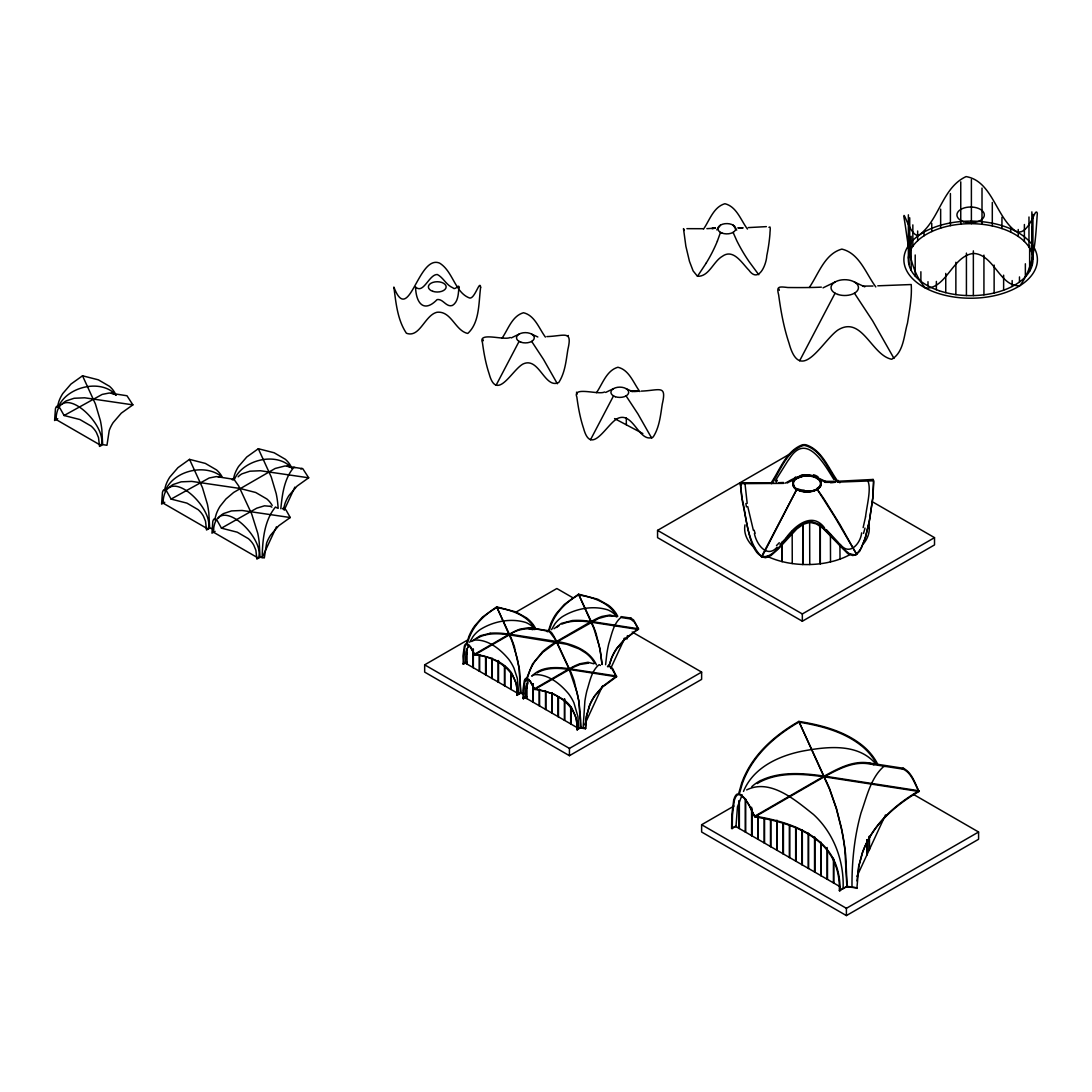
<?xml version="1.0" encoding="UTF-8"?>
<svg xmlns="http://www.w3.org/2000/svg" width="1092" height="1092" viewBox="0 0 1092 1092"><rect width="100%" height="100%" fill="white"/><g stroke="black" fill="none" stroke-linecap="round" stroke-linejoin="round"><path stroke-width="1.5" d="M908.38 258.231L908.38 214.824M908.872 264.387L908.872 221.089M909.718 252.115L909.718 217.786M911.165 270.393L911.165 236.281M912.844 246.232L912.844 224.884M915.205 276.099L915.205 254.982M917.662 240.731L917.662 230.999M920.884 281.313L920.884 271.744M924.023 235.79L924.023 231.572M931.763 231.559L931.763 223.382M940.649 228.132L940.649 209.118M950.409 225.648L950.409 193.53M960.755 224.147L960.755 181.832M971.389 223.696L971.389 179.566M982.008 224.297L982.008 188.083M992.3 225.935L992.3 202.43M1001.951 228.569L1001.951 217.24M1010.673 232.105L1010.673 227.586M581.067 727.531L576.822 729.62L580.575 727.449L579.115 703.808A29.375 6.211 81.2 0 0 577.136 692.833L569.273 669.464L555.214 639.298L549.604 631.804C536.172 628.214 521.253 626.139 509.35 634.861L474.747 654.845L470.611 646.778L466.461 643.584A30.071 6.593 80.9 0 0 464.373 646.095L462.953 656.033L463.445 664.154L464.905 646.792A29.375 6.211 81.2 0 1 466.885 644.362L469.697 646.082L474.747 654.845C495.768 656.401 519.328 671.321 516.898 695.017L521.13 692.929M588.438 663.144L579.988 664.468L573.095 667.389L534.67 689.448L530.548 681.381L526.399 678.173A30.071 6.593 80.9 0 0 524.31 680.698L522.877 690.635L523.382 698.757L524.842 681.394A29.375 6.211 81.2 0 1 526.822 678.965L529.634 680.685L534.67 689.448C555.692 691.004 579.251 705.923 576.822 729.62M583.128 727.845L584.889 701.064A27.518 5.815 -81.2 0 1 586.841 690.936C589.721 682.05 591.441 670.884 598.989 664.769A27.518 5.815 -81.2 0 1 600.368 665.478M627.422 635.599L627.19 638.82L624.105 638.342M793.324 484.575L793.324 481.695A11.207 6.115 2.3 0 1 794.225 480.057M851.992 887.086C851.815 862.079 854.272 836.922 861.056 812.789C866.789 796.942 870.652 777.913 883.769 766.461L885.23 766.393M736.513 826.303L731.599 828.432L731.858 814.564L733.66 800.354A55.228 11.889 81.1 0 1 737.168 794.089L740.458 794.321L744.512 798.061L749.303 805.336L754.872 816.871C777.654 820.597 801.255 826.767 819.259 842A54.491 42.97 24.9 0 1 831.981 857.479C837.578 867.553 839.721 879.183 839.352 890.622L847.365 886.363M732.227 828.773L732.459 815.055L734.206 801.023A54.491 11.521 81.2 0 1 737.619 794.867L739.12 794.553C747.692 798.525 750.409 809.254 754.872 816.871L824.228 776.822C837.346 769.737 851.787 761.697 867.239 763.608L903.63 769.232M523.655 693.87L520.898 693.434L519.437 669.56L514.496 647.392M607.466 666.625A30.071 6.115 81.5 0 1 608.845 665.424L612.694 668.673L616.543 676.781L602.77 686.841L595.085 695.618A29.375 16.953 -60 0 0 589.68 705.432L586.54 716.311L585.462 728.76L580.835 728.036L580.794 722.303M839.352 890.622L846.86 886.294L857.124 887.878L847.133 886.881L845.727 855.678A56.648 11.957 81.2 0 0 841.263 827.19L836.363 808.08L829.36 787.987L798.839 721.403C780.234 732.104 762.899 745.918 751.105 764.086A55.228 32.009 -59.7 0 0 741.645 783.155L738.547 794.034M585.462 728.76L586.322 716.584L589.475 705.473A30.071 17.199 -60.5 0 1 594.935 695.413L602.661 686.404L616.543 676.057L569.273 668.741C556.934 666.994 541.837 666.038 532.364 675.702M856.892 888.397L858.831 866.256L862.516 852.756A54.491 31.463 -60 0 1 871.826 833.865C883.469 815.861 900.586 802.142 918.973 791.482C915.123 783.483 911.957 772.508 903.371 768.29L901.869 768.604M793.283 483.114L793.283 483.933M280.821 508.749C282.214 494.526 284.234 478.364 293.925 467.321L295.086 467.594M856.961 880.916L858.626 866.502L862.311 852.825A55.228 31.764 -60.3 0 1 871.662 833.701C883.319 815.506 900.491 801.569 918.973 790.758L824.228 776.098C803.193 773.136 780.33 771.102 760.605 780.616M605.596 664.728L606.824 653.794A27.518 5.815 -81.2 0 1 608.776 643.666C611.657 634.78 613.376 623.614 620.925 617.499L631.039 619.028M742.028 498.662C746.341 511.684 749.098 574.337 774.446 551.719C785.53 541.932 792.942 526.044 808.08 521.826A9.91 7.262 -3.6 0 1 811.697 521.73L817.758 523.71L823.518 527.75L843.147 548.621L849.767 554.013L855.637 554.941L859.691 551.269L864.932 539.175L869.136 522.385L872.958 496.696L873.463 480.78L840.021 482.05M872.918 496.628L873.736 482.65A9.91 1.106 -85.2 0 0 873.573 480.562L873.15 479.456L872.29 479.975M872.795 497.911L869.655 519.451L865.683 536.568L861.356 548.02L856.21 554.627L852.756 555.541L847.761 553.617L822.849 528.269L816.42 523.928L809.895 522.358L803.343 524.256L796.832 528.938L778.105 549.18L770.952 555.555L765.615 557.739L761.424 556.811L796.901 489.093L761.875 557.016C748.075 543.407 746.996 521.976 742.86 503.835M820.583 484.834L820.583 481.49M466.571 654.381L466.885 652.552M526.549 688.683L526.849 687.005M865.547 516.857C866.72 506.074 871.43 489.284 867.963 481.081M865.519 516.939L863.144 527.613M526.016 681.312L526.221 680.275M510.169 337.469C504.34 340.813 477.695 331.354 482.432 342.547C483.852 353.153 485.776 363.732 489.175 373.901C496.792 402.17 511.916 369.956 523.013 364.018C539.12 356.279 544.621 389.339 558.749 382.5C565.069 372.782 566.079 360.715 567.867 349.522C572.508 329.729 565.083 335.981 546.846 336.595M604.586 391.973C598.757 395.318 572.112 385.872 576.849 397.065C578.269 407.657 580.193 418.25 583.592 428.405C591.209 456.674 606.333 424.474 617.43 418.536C633.537 410.783 639.038 443.843 653.166 437.018C659.486 427.3 660.51 415.233 662.284 404.04C666.925 384.234 659.5 390.486 641.263 391.113M821.348 287.141C810.209 287.687 799.044 287.606 787.892 287.524C778.582 286.432 776.316 286.159 778.664 294.976C780.848 311.288 783.81 327.573 789.038 343.216C800.491 385.339 822.085 341.141 837.837 330.071C862.038 314.946 871.471 355.31 891.7 359.254C903.794 352.402 903.917 335.23 907.479 323.164C909.472 310.428 912.066 297.474 911.219 284.534L877.791 285.817M57.316 407.139L58.859 401.474A22.836 13.186 -60 0 1 62.763 393.557L70.953 384.07L82.528 375.798L98.348 379.825L109.514 386.322A22.836 18.018 24.9 0 1 114.851 392.82L116.052 395.29M164.332 490.717L165.861 485.066A22.836 13.186 -60 0 1 169.779 477.149L177.955 467.649L189.53 459.377L205.351 463.418L216.53 469.915A22.836 18.018 24.9 0 1 221.853 476.399M214.687 519.792L216.23 514.141A22.836 13.186 -60 0 1 220.134 506.21L225.948 498.989L233.674 492.437L275.17 468.468L285.053 465.956L302.784 468.686L308.681 477.805L297.092 486.077L288.916 495.577A22.836 13.186 -60 0 0 285.012 503.494L283.47 509.159M233.115 480.084L234.657 474.419A22.836 13.186 -60 0 1 238.561 466.502L246.737 457.016L258.326 448.73L274.133 452.77L285.312 459.268A22.836 18.018 24.9 0 1 290.649 465.765L291.851 468.236M739.653 792.806L742.383 783.401A54.491 31.463 -60 0 1 751.706 764.509C763.335 746.505 780.452 732.787 798.839 722.126C821.634 725.866 845.222 732.022 863.226 747.256A54.491 42.97 24.9 0 1 875.948 762.735M526.699 678.187L532.527 664.045L542.547 651.733M609.063 665.492L611.424 658.203A30.071 17.199 -60.5 0 1 616.871 648.143L624.597 639.148L638.479 628.787L633.537 619.887L630.78 618.154A30.071 6.115 81.5 0 0 630.043 618.522M467.472 643.365C471.171 627.736 482.964 615.274 496.683 607.575C507.016 609.24 517.526 612.148 526.003 618.55A29.375 23.164 24.9 0 1 533.387 626.399L535.148 629.429M527.409 677.968L529.743 670.829A29.375 16.953 -60 0 1 535.148 661.015L542.833 652.238L556.606 642.178L598.607 618.454L607.807 615.902L612.68 616.243M549.344 630.698C553.03 615.069 564.823 602.607 578.555 594.908C588.888 596.573 599.385 599.481 607.862 605.883A29.375 23.164 24.9 0 1 615.246 613.731L617.021 616.762M609.268 665.301L611.616 658.162A29.375 16.953 -60 0 1 617.021 648.348L624.706 639.571L638.479 628.787L591.209 621.471L556.606 641.454L509.35 634.138L474.747 654.122C485.244 655.896 495.904 658.954 504.477 665.533A30.071 23.655 25.7 0 1 511.984 673.587L516.325 683.537L517.526 695.386M466.666 643.215L469.082 635.953A30.071 17.513 -59.5 0 1 474.638 625.962L482.527 617.048L496.683 606.852L515.874 611.889L526.576 617.922A30.071 23.765 24 0 1 534.111 625.893L535.913 628.978M548.539 630.548L550.955 623.286A30.071 17.513 -59.5 0 1 556.51 613.294L564.4 604.381L578.555 594.184L597.747 599.221L608.449 605.255A30.071 23.765 24 0 1 615.984 613.226L617.785 616.311M720.502 232.378L717.389 241.086M527.477 684.534L528.009 682.937M861.656 532.855C860.564 543.475 849.494 556.388 840.431 544.526M58.818 406.06C67.472 386.609 101.31 378.528 115.848 394.949M165.82 489.639C174.433 470.461 205.583 463.349 221.553 476.644M234.603 479.006C243.257 459.555 277.109 451.46 291.632 467.895M743.502 791.413C753.152 767.635 778.732 755.841 802.456 751.119C826.453 746.71 857.302 742.792 875.238 763.322M468.482 647.283L469.137 645.863M276.467 526.794L262.162 557.602C262.558 540.363 264.127 520.693 275.484 507.029L277.136 507.971M284.179 510.182L294.895 487.087M584.534 724.842L602.688 685.694M610.66 668.536L624.624 638.424M856.974 876.33L885.503 814.891M826.985 482.091L817.062 477.463L816.666 478.255L817.99 478.719M496.068 385.299L519.082 341.4M590.485 439.817L613.499 395.905M799.644 360.769L835.066 293.202M469.697 642.273L473.054 636.5A27.518 21.704 -24.9 0 1 480.357 629.456C493.529 621.293 510.66 617.895 525.675 622.44A27.518 21.704 -24.9 0 1 532.964 627.231L534.793 629.442M551.556 629.62L554.927 623.832A27.518 21.704 -24.9 0 1 562.216 616.789C575.402 608.626 592.533 605.227 607.548 609.786A27.518 21.704 -24.9 0 1 614.837 614.564L616.666 616.775M468.768 644.567L466.066 652.074L465.315 663.076L517.321 693.092M528.705 679.169L525.989 686.663L525.252 697.679L577.258 727.695M783.592 483.387L740.321 483.66L741.768 497.57M771.58 483.688C780.807 470.283 786.841 450.054 804.067 445.331C821.334 449.085 827.722 469.287 837.318 482.036M502.074 338.165C508.19 329.279 512.121 315.97 523.477 312.749C534.848 315.383 539.038 328.569 545.399 337.073M596.491 392.67C602.607 383.797 606.551 370.488 617.895 367.253C629.279 369.888 633.456 383.074 639.816 391.578M703.494 229.143C709.623 220.256 713.554 206.948 724.911 203.726C736.636 206.552 740.826 220.284 747.447 229.047M809.349 287.414C818.577 273.983 824.637 253.89 841.836 249.099C859.486 253.235 865.929 273.737 875.811 286.923M770.816 483.333C779.947 470.051 785.953 450.969 802.265 444.84A9.91 8.777 -5.2 0 1 805.882 444.744C822.262 450.054 828.61 468.918 838.069 481.64M775.197 481.053L787.605 461.233A98.539 93.243 36.3 0 1 789.448 458.695C806.565 431.244 824.76 465.042 833.947 479.606M742.151 794.853L737.469 806.838L735.981 826.603L840.171 886.759M706.319 262.94L697.488 276.276L693.12 270.912L689.475 261.37L685.872 246.246L683.483 228.624L684.302 230.467M720.502 225.102L716.789 229.88M567.512 336.35L568.318 335.476M768.932 227.327C771.307 224.884 769.71 232.855 769.942 234.016C769.341 241.305 768.29 248.553 766.789 255.705C766.352 264.783 758.544 283.702 748.894 270.161C742.137 263.377 733.374 248.225 722.303 256.333C713.253 261.534 708.967 276.849 697.488 276.276M547.256 631.749L549.058 630.78L551.46 632.527A69.028 14.537 81.1 0 1 556.606 641.768A69.028 39.79 -59.9 0 0 542.533 651.678M785.721 538.383C794.28 526.112 812.011 511.042 824.487 527.764M785.667 538.438L780.016 544.471M554.04 628.719L561.384 623.395L572.003 620.665M773.627 482.828L740.321 482.76L742.546 502.552M473.259 640.253L480.33 635.708L490.144 633.333M823.013 497.502L817.062 489.093L834.889 517.13L856.701 554.422L839.925 524.501L824.719 500.054M777.108 547.174C766.871 558.94 756.251 543.843 754.408 533.483M746.641 789.926C770.392 778.091 795.672 800.436 813.472 814.455C833.865 833.128 844.184 861.042 843.106 888.451M64.1 415.506L102.17 394.417L109.255 393.011L126.986 395.754L132.883 404.859L121.308 413.145L113.118 422.631A22.836 13.186 -60 0 0 109.214 430.548L106.961 445.277L102.662 444.608L99.509 446.423L98.526 437.633L96.424 432.528A22.836 18.018 24.9 0 0 91.086 426.044L79.907 419.546L64.1 415.506L59.855 407.971L56.866 406.279A22.836 4.832 81.2 0 0 55.433 408.872L54.6 420.502L57.753 418.686M282.459 508.79A22.836 4.832 81.2 0 1 283.005 508.299L286.008 509.978L290.24 517.526L278.665 525.798L270.488 535.285A22.836 13.186 -60 0 0 266.584 543.202L264.319 557.93L260.019 557.261L256.866 559.077L255.883 550.286L253.781 545.195A22.836 18.018 24.9 0 0 248.444 538.697L237.278 532.2L221.458 528.159L217.212 520.625L214.223 518.946A22.836 4.832 81.2 0 0 212.79 521.526L211.971 533.155L215.11 531.34M164.756 502.265L161.616 504.081L162.435 492.451A22.836 4.832 81.2 0 1 163.868 489.871L166.858 491.55L171.103 499.085L186.923 503.125L198.089 509.623A22.836 18.018 24.9 0 1 203.426 516.12L205.528 521.212L206.511 530.002L209.664 528.187L212.53 528.637M171.103 499.085L209.173 477.996L216.271 476.59L234.002 479.333L238.711 486.008L251.706 514.018L257.767 533.319A22.836 4.832 81.2 0 1 259.186 542.069L260.019 557.261M221.458 528.159L256.743 508.19L264.469 505.814L270.284 506.333M632.186 632.009L701.624 672.099L701.624 679.374L569.437 755.691L424.665 672.099L424.665 664.837L467.253 640.24M515.724 612.257L556.852 588.52L573.095 597.897M872.467 501.815L934.52 537.646L934.52 544.908L802.333 621.225L657.561 537.646L657.561 530.371L789.748 454.054M462.817 663.813L466.202 661.861M463.445 664.154L466.83 662.202M516.898 695.017L520.638 692.847L523.887 693.352M596.478 664.878C589.434 649.822 571.976 643.748 556.606 641.454L569.273 668.741L534.67 688.724L553.767 693.966L564.414 700.136A30.071 23.655 25.7 0 1 571.908 708.189L576.262 718.14L577.45 729.988M522.754 698.416L526.139 696.464M523.382 698.757L526.767 696.805M424.665 664.837L569.437 748.416L701.624 672.099M657.561 530.371L802.333 613.95L934.52 537.646M913.581 794.471L978.582 832.008L978.582 839.27L846.396 915.587L701.624 832.008L701.624 824.733L733.933 806.073M731.599 828.432L735.885 825.962M701.624 824.733L846.396 908.312L978.582 832.008M511.247 337.933L519.082 334.125M605.664 392.438L613.499 388.643M823.013 287.865L835.066 282.009M785.025 483.196C788.847 481.668 793.884 477.272 797.297 478.255L789.188 481.968M787.223 483.019L788.206 482.487M607.944 666.639L609.527 666.407L611.506 668.017L616.543 676.781L569.273 669.464C559.568 668.099 549.167 667.362 539.953 671.375A29.375 23.164 24.9 0 0 537.155 672.904M561.902 624.105C571.116 620.092 581.504 620.829 591.209 622.194L638.479 629.511L634.561 622.249L630.63 619.028M767.185 556.278A62.312 35.981 0 0 0 827.654 562.53L833.319 561.192A62.312 35.981 0 0 0 850.804 554.163M233.292 479.101L232.651 479.224A22.836 4.832 81.2 0 0 232.105 479.716M302.075 468.454L301.447 468.591A22.836 4.832 81.2 0 0 300.887 469.082M715.397 228.16L706.879 228.651M839.857 481.163L873.15 479.456M766.352 226.631L748.266 227.6M804.49 475.252L809.472 475.252M835.162 481.367L824.747 481.34M872.958 286.036L862.653 286.09M638.124 391.25L631.039 391.154M778.459 482.705L783.537 482.487M835.189 482.268L830.248 482.473L835.066 482.309M741.413 227.9L739.844 227.941L743.106 227.846L738.219 227.887M833.428 482.35L824.883 482.336M702.879 228.706L686.895 228.665M804.081 491.018L809.882 491.018A12.162 7.426 2.4 0 0 817.048 489.093M738.069 227.873L739.53 228.037M549.058 630.78L528.733 627.695L519.956 629.142A74.829 43.175 -60 0 0 509.35 634.247L496.683 606.852L512.052 641.222L517.198 658.23A29.375 6.211 81.2 0 1 519.178 669.205L520.638 692.847M903.767 768.345L867.376 762.721C851.869 760.892 837.359 768.918 824.228 776.098L754.872 816.133C777.845 819.983 801.61 826.303 819.696 841.741A55.228 43.53 25.3 0 1 832.527 857.438C838.178 867.649 840.335 879.429 839.98 891.004M621.048 616.625L631.19 618.154M132.883 404.859L84.685 397.802L74.12 398.266L66.175 400.9A22.836 18.018 24.9 0 0 62.326 403.89M308.681 477.805L260.469 470.748L249.918 471.198L241.974 473.846A22.836 18.018 24.9 0 0 238.124 476.835M290.24 517.526L242.042 510.469L231.49 510.92L223.532 513.568A22.836 18.018 24.9 0 0 218.209 518.4M580.575 727.449L585.694 728.241M528.501 628.542L532.855 629.702M740.321 482.76L740.922 483.797M529.975 627.818L534.425 629.497M867.376 762.721L870.802 763.567A57.016 32.91 -60 0 1 873.846 764.823M111.193 393.175L112.926 393.68A22.836 13.186 -60 0 1 114.442 394.485M286.991 466.12L288.725 466.612A22.836 13.186 -60 0 1 290.24 467.431M218.209 476.767L219.929 477.259M854.435 282.009L864.768 286.868M531.668 334.125L537.824 336.978M626.085 388.643L632.241 391.482M903.221 769.164C911.793 773.136 914.509 783.865 918.973 791.482L824.228 776.822C802.92 773.914 779.592 771.757 759.827 782.036A54.491 42.97 24.9 0 0 757.288 783.592M925.538 288.083C946.587 288.875 952.401 255.787 973.545 253.426C994.184 254.395 999.917 287.182 1019.86 285.708C1035.134 265.656 1035.503 237.619 1037.332 213.24C1035.817 208.203 1032.773 219.642 1031.148 221.007C1028.2 226.317 1022.904 234.684 1015.737 231.245C995.945 217.103 992.246 181.054 966.092 176.59C942.546 187.428 939.543 218.741 920.324 234.207C911.574 241.905 902.743 206.497 904.026 217.677C908.257 241.428 908.735 269.465 925.538 288.083A66.789 38.561 0 0 1 921.416 233.62A66.789 38.561 0 0 1 1015.737 231.245A66.789 38.561 0 0 1 1019.86 285.722A66.789 38.561 0 0 1 925.511 288.097M818.713 478.992L825.265 482.159M614.578 418.591L642.847 433.551M615.806 616.53L609.964 615.001L601.828 616.475A74.829 43.175 -60 0 0 591.222 621.58A69.028 54.382 24.8 0 0 571.976 620.556M593.871 663.799L588.028 662.271L579.893 663.745A74.829 43.175 -60 0 0 569.273 668.85M835.544 480.494L838.492 482.2M740.321 483.66L741.004 484.971M838.765 542.942L826.357 529.62M576.48 392.165L577.299 393.994M758.776 274.734L749.235 261.821A93.898 51.269 57.4 0 1 736.8 240.731L733.087 232.378M854.435 293.202L872.658 320.884L893.966 358.394M626.085 395.905L637.919 413.895L651.774 438.274M531.668 341.4L543.502 359.391L557.357 383.756M823.504 498.211L824.228 499.317M594.498 663.021L593.311 661.001A29.375 23.164 24.9 0 0 585.926 653.153L579.279 648.976L566.721 644.266L509.35 634.861C499.631 633.497 489.243 632.759 480.03 636.773A29.375 23.164 24.9 0 0 477.218 638.301M733.087 225.102L736.199 229.525A93.898 51.269 -57.4 0 0 736.731 230.112M745.031 484.015L747.187 503.344M878.145 765.246L876.699 762.271A55.228 43.584 24.5 0 0 863.827 746.641C845.658 731.299 821.839 725.115 798.839 721.403L829.647 789.461L836.404 808.981L841.482 829.169A54.491 11.521 81.2 0 1 844.894 850.026L846.86 886.294M258.326 448.73L271.239 476.958L276.194 493.611A22.836 4.832 81.2 0 1 277.627 502.347L278.187 508.34M189.53 459.377L202.443 487.605L207.412 504.245A22.836 4.832 81.2 0 1 208.831 512.994L209.664 528.187M82.528 375.798L95.441 404.026L100.396 420.666A22.836 4.832 81.2 0 1 101.829 429.402L102.662 444.608M778.773 288.738L779.347 290.254M482.882 339.489L483.347 340.745M596.355 634.725L600.027 649.153L602.156 664.523M574.419 681.995L578.951 701.269L580.767 721.307M753.384 530.343L747.761 506.62M601.91 664.168L601.05 656.538A29.375 6.211 81.2 0 0 599.071 645.563L593.925 628.555L578.555 594.184L591.209 621.471A69.028 14.646 81.3 0 1 596.396 634.397M626.289 418.018L626.344 424.815M578.692 728.528L577.955 716.666L573.901 702.757A27.518 15.889 60 0 0 568.563 693.761C560.401 684.029 548.716 674.378 535.394 674.61A27.518 15.889 60 0 0 531.613 676.112M518.768 693.925L517.335 678.391L513.963 668.154A27.518 15.889 60 0 0 508.626 659.159C500.464 649.426 488.793 639.775 475.457 640.008A27.518 15.889 60 0 0 471.676 641.509M1032.936 214.36L1032.936 259.104M1032.199 227.245L1032.199 265.247M1031.858 211.862L1031.858 252.975M1029.647 245.536L1029.647 271.226M1028.978 216.994L1028.978 247.038M1025.361 263.786L1025.361 276.863M1024.392 224.502L1024.392 241.482M1019.478 276.918L1019.478 282.009M1018.235 229.497L1018.235 236.445M1012.161 280.562L1012.161 286.486M1003.63 275.17L1003.63 290.185M994.129 265.069L994.129 292.984M983.933 255.119L983.933 294.813M973.354 250.86L973.354 295.604M966.42 253.112L966.42 295.563M955.869 262.271L955.869 294.622M945.754 273.41L945.754 292.656M936.376 281.408L936.376 289.721M927.995 281.709L927.995 285.899M869.464 836.363L869.464 849.794M869.109 836.363L869.109 849.808M867.171 839.816L867.171 854.763M866.816 839.83L866.816 854.777M846.396 908.312L846.396 915.587M839.925 544.103L840.021 559.104M833.783 859.827L833.783 882.978M833.428 858.176L833.428 882.978M830.425 533.988L830.521 561.916M827.49 850.845L827.49 879.333M827.135 847.488L827.135 879.333M821.198 842.396L821.198 875.702M820.843 842.396L820.843 875.702M820.324 524.051L820.324 563.731M820.228 524.051L820.228 563.731M814.905 837.223L814.905 872.071M814.55 837.223L814.55 872.071M809.65 521.444L809.745 564.537M808.612 833.346L808.612 868.44M808.257 833.346L808.257 868.44M806.988 475.211L806.988 475.935M802.333 613.95L802.333 621.225M802.32 829.934L802.32 864.796M801.951 829.934L801.951 864.796M796.013 827.572L796.013 861.165M795.659 827.572L795.659 861.165M792.164 531.19L792.26 563.54M789.721 825.497L789.721 857.534M789.366 825.497L789.366 857.534M783.428 823.655L783.428 853.903M783.073 823.655L783.073 853.903M782.145 542.328L782.145 561.575M782.063 542.328L782.063 561.575M777.135 820.379L777.135 850.258M776.781 820.379L776.781 850.258M770.843 819.901L770.843 846.628M770.488 819.901L770.488 846.628M764.55 818.113L764.55 842.997M764.195 818.113L764.195 842.997M758.258 816.052L758.258 839.366M757.889 816.052L757.889 839.366M751.951 808.913L751.951 835.721M751.596 807.234L751.596 835.721M745.659 799.03L745.659 832.09M745.304 799.03L745.304 832.09M739.366 800.723L739.366 828.459M739.011 800.723L739.011 828.459M571.034 707.193L571.034 724.01M570.679 707.193L570.679 724.01M569.437 748.416L569.437 755.691M564.741 698.976L564.741 720.379M564.387 698.976L564.387 720.379M558.449 696.86L558.449 716.734M558.094 696.86L558.094 716.734M552.156 692.915L552.156 713.103M551.801 692.915L551.801 713.103M545.863 691.236L545.863 709.472M545.509 691.236L545.509 709.472M539.571 689.38L539.571 705.841M539.202 689.38L539.202 705.841M533.265 683.701L533.265 702.197M532.91 683.701L532.91 702.197M526.972 683.387L526.972 698.566M511.111 672.59L511.111 689.407M510.742 672.59L510.742 689.407M504.804 666.024L504.804 685.776M504.449 666.024L504.449 685.776M498.512 660.592L498.512 682.131M498.157 660.592L498.157 682.131M492.219 658.312L492.219 678.501M491.864 658.312L491.864 678.501M485.926 656.647L485.926 674.87M485.571 656.647L485.571 674.87M479.634 654.777L479.634 671.239M479.279 654.777L479.279 671.239M473.341 649.098L473.341 667.594M472.986 649.098L472.986 667.594M467.048 648.784L467.048 663.963M751.774 786.677A56.648 44.676 24.9 0 1 760.551 780.548M556.633 627.49A29.375 23.164 24.9 0 1 559.09 625.648M569.273 668.673A69.028 14.646 81.3 0 1 574.46 681.667M490.103 633.223A69.028 54.382 24.8 0 1 509.336 634.302M509.35 634.07A69.028 14.646 81.3 0 1 514.523 647.065M169.342 487.469A22.836 18.018 24.9 0 1 173.178 484.493L181.122 481.845L191.687 481.395L239.885 488.452L255.705 492.492L266.885 498.989A22.836 18.018 24.9 0 1 272.208 505.473M270.284 506.333A22.836 13.186 -60 0 1 271.799 507.138M804.258 490.212A12.149 6.484 -1.9 0 1 797.515 488.725M796.191 489.585A12.708 8.19 -10.9 0 1 793.515 486.623M820.488 484.821A12.149 7.289 -3.7 0 1 816.529 488.725M817.116 477.436A12.162 6.675 2.8 0 1 820.774 481.476M813.404 474.72A12.695 7.658 -2.5 0 1 818.113 476.972M793.311 479.866A12.695 7.671 2.4 0 1 795.836 476.904M798.075 478.009A12.708 5.733 -5.9 0 1 802.088 476.672M794.334 486.445A11.207 6.525 11.4 0 1 793.515 484.589M809.445 475.784A11.207 6.77 2.7 0 1 812.38 476.18M801.078 475.211A11.207 7.849 -1.3 0 1 804.449 474.706M868.672 523.505A62.312 35.981 0 0 1 863.171 544.144M754.981 548.416A62.312 35.981 0 0 1 744.99 524.87M840.171 545.413A103.098 59.323 -89.8 0 1 838.479 543.857M823.382 528.064A98.539 55.296 13.4 0 1 825.265 529.879M779.265 542.724A94.472 58.872 88.4 0 1 776.494 545.563M865.001 528.037A94.485 78.952 -71.7 0 1 863.485 533.415M777.354 480.289A103.098 20.12 -56.5 0 1 776.18 482.268M839.871 482.787A94.472 21.608 53.4 0 1 838.315 480.439M755.118 533.265A103.098 88.452 66.7 0 1 754.108 530.152M746.478 506.934A98.539 34.398 80.1 0 1 745.877 503.535M717.403 241.086A93.898 57.016 -62.7 0 1 706.292 262.926M56.197 416.53L56.183 419.587L101.078 445.522C108.258 425.443 60.442 379.607 56.197 416.53M163.213 500.109L163.186 503.18L208.094 529.101C215.26 509.036 167.445 463.199 163.213 500.109M213.568 529.183L213.541 532.241L258.449 558.176C265.615 538.097 217.799 492.274 213.568 529.183M458.94 287.114C458.312 293.379 458.449 301.665 452.498 305.419C446.259 307.685 443.12 298.553 437.128 299.577C423.573 313.622 415.888 302.552 415.561 286.978C423.45 294.663 429.129 274.078 437.373 274.529C443.407 277.668 446.232 284.985 452.675 287.715C455.255 291.045 458.872 283.702 458.94 287.114M480.63 287.346C478.569 302.62 479.811 322.55 467.758 333.442C455.146 330.808 451.392 310.688 437.018 312.257C424.665 315.165 419.888 338.247 406.415 333.251C397.406 319.806 395.959 302.771 393.871 287.073C409.104 326.958 418.059 254.054 439.612 263.131C453.043 271.335 454.886 292.519 469.546 297.993C474.774 299.372 479.879 279.033 480.63 287.346M715.219 228.214L711.984 228.501L715.219 228.214M638.042 391.277L634.902 391.386L638.042 391.277M634.752 391.373L631.531 391.359L634.67 391.4M802.797 564.482L802.797 523.737L802.716 564.482M520.925 342.219A8.9 5.146 0 0 0 534.275 337.769A8.9 5.146 0 0 0 520.925 333.319A8.9 5.146 0 0 0 520.925 342.219M615.342 396.724A8.9 5.146 0 0 0 628.692 392.274A8.9 5.146 0 0 0 615.342 387.824A8.9 5.146 0 0 0 615.342 396.724M837.905 294.458A13.705 7.903 0 0 0 858.448 287.606A13.705 7.903 0 0 0 837.905 280.753A13.705 7.903 0 0 0 837.905 294.458M939.188 290.718A62.312 35.981 0 0 0 1032.95 259.869A62.312 35.981 0 0 0 939.775 228.405A62.312 35.981 0 0 0 939.188 290.718M963.485 221.662A13.705 7.903 0 0 0 984.329 215.124A13.705 7.903 0 0 0 964.099 207.971A13.705 7.903 0 0 0 963.485 221.662M798.989 490.09A14.237 8.217 0 0 0 821.184 483.865A14.237 8.217 0 0 0 800.75 475.88A14.237 8.217 0 0 0 798.989 490.09M799.863 490.54A14.237 8.217 0 0 0 821.225 483.428A14.237 8.217 0 0 0 799.863 476.303A14.237 8.217 0 0 0 799.863 490.54M799.863 490.909A14.237 8.217 0 0 0 821.225 483.783A14.237 8.217 0 0 0 799.863 476.672A14.237 8.217 0 0 0 799.863 490.909M800.136 490.69A13.705 7.903 0 0 0 820.679 483.852A13.705 7.903 0 0 0 800.136 476.999A13.705 7.903 0 0 0 800.136 490.69M721.948 233.06A8.9 5.146 0 0 0 735.68 229.006A8.9 5.146 0 0 0 722.754 224.16A8.9 5.146 0 0 0 721.948 233.06M432.801 291.332A8.9 5.146 0 0 0 446.15 286.882A8.9 5.146 0 0 0 432.801 282.432A8.9 5.146 0 0 0 432.801 291.332"/></g></svg>
